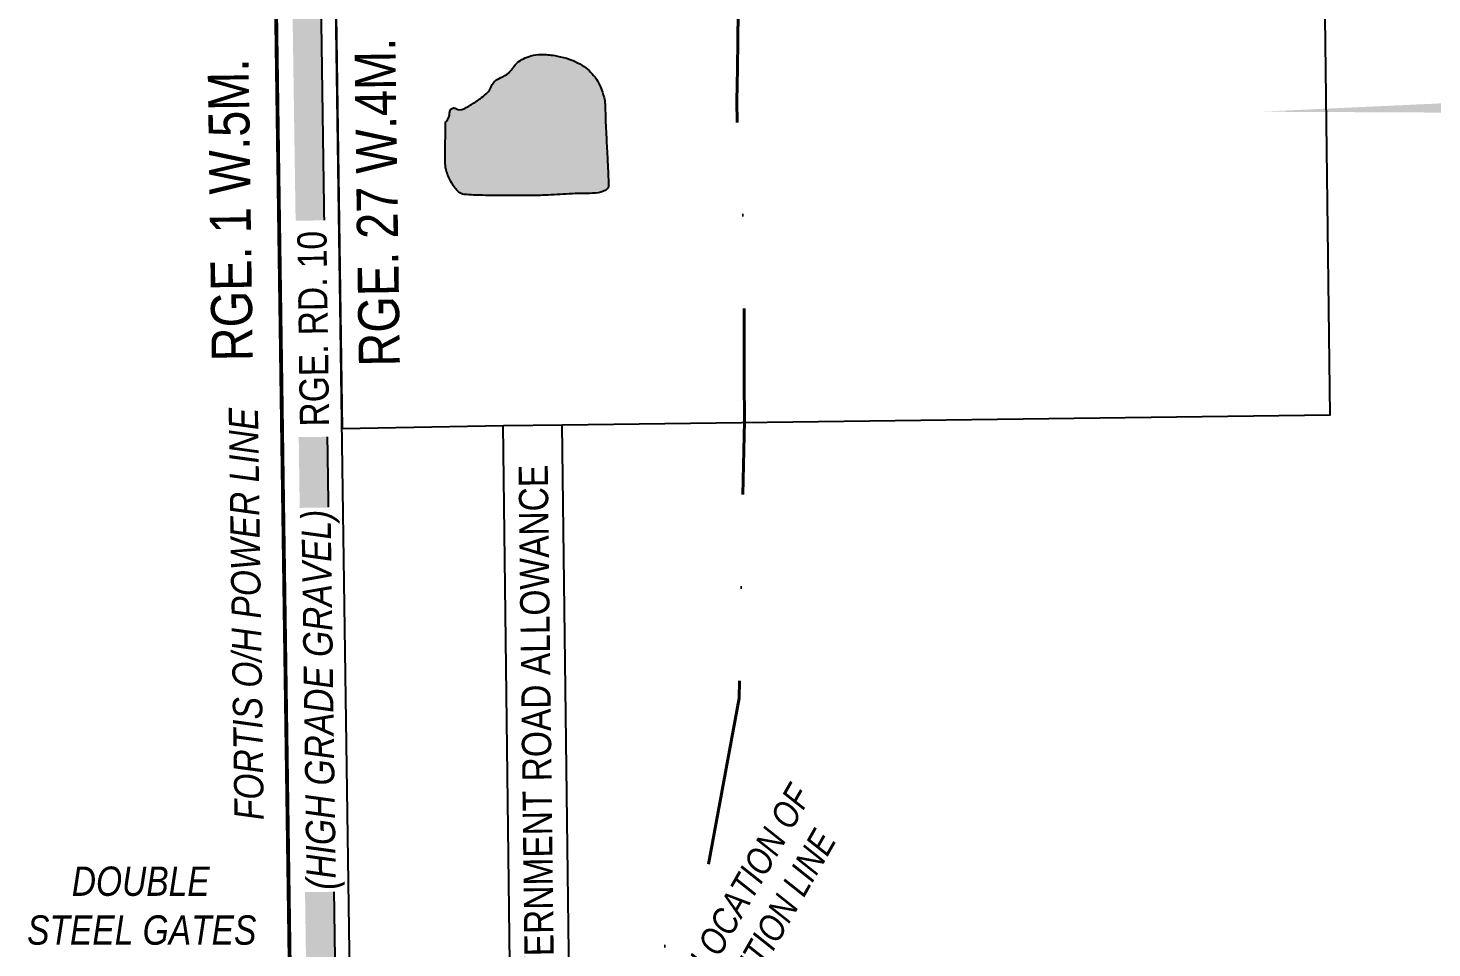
# Model space of a CAD drawing. Extents: x 57693 to 70573, y 5994359 to 6008381.
# Drawn here: x 65042.4 to 65521.5, y 5999644.8 to 5999958.8 of the extents above; entities that cross this region are included whole.
import ezdxf
from ezdxf.enums import TextEntityAlignment as Align

# ---------------------------------------------------------------- set-up
doc = ezdxf.new("R2010")
doc.units = 0
doc.header["$LTSCALE"] = 5
doc.linetypes.add('DASHDOT', pattern=[25.4, 12.7, -6.35, 0, -6.35])
for name, color, linetype in [('AS-OWNER', 7, 'Continuous'), ('AS-POWER', 104, 'foc-POWER'), ('AS-POWER-T', 104, 'Continuous'), ('AS-ROADS', 254, 'Continuous'), ('AS-TELEPHONE', 224, 'foc-TEL'), ('D-TXT', 6, 'Continuous'), ('L-ROAD-T', 7, 'Continuous'), ('L-SEC', 7, 'Continuous'), ('L-TITLEDB', 4, 'Continuous'), ('T-WATER', 160, 'Continuous'), ('T-WATER-H', 133, 'Continuous')]:
    doc.layers.add(name, color=color, linetype=linetype)
doc.layers.add('AS-RECON EXISTING', color=151, linetype='DASHDOT', lineweight=40)
doc.layers.add('T-TEXT', color=48, linetype='Continuous', lineweight=18)
doc.styles.add('175L', font='ARIALN.TTF', dxfattribs={"height": 10})
doc.styles.add('80', font='ARIALN.TTF', dxfattribs={"height": 10})
doc.styles.add('80L', font='ARIALN.TTF', dxfattribs={"height": 10})
doc.styles.add('80LS', font='ARIALNI.TTF', dxfattribs={"height": 10})
doc.styles.add('foc-LtypeFont', font='ARIALN.TTF', dxfattribs={"height": 7.349999999999999})
doc.linetypes.add('foc-POWER', pattern='A,6,-1,["P",foc-LtypeFont,S=0.2,R=0,X=-0.625,Y=-0.75],-1.239999999999999,4', length=12.24)
doc.linetypes.add('foc-POWER-NOLINE', pattern='A,0,-4,["P",foc-LtypeFont,S=0.2,R=0,X=-0.625,Y=-0.75],-8.24', length=12.24)
doc.linetypes.add('foc-TEL', pattern='A,2,-1,["T",foc-LtypeFont,S=0.2,R=0,X=-0.425,Y=-0.75],-1.239999999999999,8', length=12.24)

# ---------------------------------------------------------------- blocks, each defined once
blk = doc.blocks.new('*U432')
h = blk.add_hatch(color=59)
edge = h.paths.add_edge_path()
edge.add_line((-56.49999999999998, -37), (56.49999999999998, -37))
edge.add_arc((56.49999999999999, -30.99999999999999), 6.000000000000007, 269.9999999999999, 359.9999999999999)
edge.add_line((62.49999999999999, -31), (62.49999999999999, 29.5))
edge.add_arc((56.49999999999999, 29.49999999999999), 6.000000000000007, 6.785183320455494e-14, 90.00000000000007)
edge.add_line((56.49999999999998, 35.5), (-56.49999999999998, 35.5))
edge.add_arc((-56.49999999999999, 29.49999999999999), 6.000000000000007, 89.99999999999993, 179.9999999999999)
edge.add_line((-62.49999999999999, 29.5), (-62.49999999999999, -31))
edge.add_arc((-56.49999999999999, -30.99999999999999), 6.000000000000007, 180, 270.0000000000001)
at = {"color": 1, "flags": 128}
blk.add_lwpolyline([(-56.49999999999998, -37, 3, 3, 0), (56.49999999999998, -37, 3, 3, 0.4142135623730951), (62.49999999999999, -31, 3, 3, 0), (62.49999999999999, 29.5, 3, 0, 0.4142135623730951), (56.49999999999998, 35.5, 0, 0, 0), (-56.49999999999998, 35.5, 0, 0, 0.4142135623730951), (-62.49999999999999, 29.5, 0, 0, 0), (-62.49999999999999, -31, 0, 3, 0.4142135623730951)], format="xyseb", close=True, dxfattribs=at)
blk.add_lwpolyline([(-147.4016058554597, -3.040522004608952, 0, 7.499999999999999, 0), (-3.5011063548709e-16, -1.50272248410378e-15, 0, 0, 0)], format="xyseb", dxfattribs=at)
at = {"color": 1, "style": '80'}
blk.add_attdef('ENTER_TEXT_001', (-35.98567530695772, -4.996589358799454), '', height=10, dxfattribs=at)

msp = doc.modelspace()

# ---------------------------------------------------------------- hatches: boundary and pattern name
at = {"layer": 'T-WATER-H'}
h = msp.add_hatch(color=256, dxfattribs=at)
h.dxf.hatch_style = 1
edge = h.paths.add_edge_path()
edge.add_arc((65187.68910638477, 5999930.165282673), 1.318324389568728, 59.48628666873299, 149.7047594153366, ccw=False)
edge.add_arc((65189.79475903384, 5999933.738015908), 2.828746365192744, 239.4862871636028, 297.333590022174)
edge.add_arc((65168.24786639157, 5999975.424374985), 49.75444418221677, 297.333589562098, 299.5237710247624)
edge.add_arc((65177.4357807635, 5999959.200500976), 31.10955591915601, 299.5237703448146, 302.2936760755731)
edge.add_arc((65168.95401041955, 5999972.620614162), 46.98531939927646, 302.2936760763522, 306.8530226908666)
edge.add_arc((65182.57226592298, 5999954.451794832), 24.27930964871249, 306.8530220799708, 313.1971629499418)
edge.add_arc((65196.33967481984, 5999939.789538566), 4.16654488242867, 313.19716330256, 341.7334334542558)
edge.add_arc((65205.03248939666, 5999936.920291102), 4.987558365710632, 135.6967010916491, 161.7334324949548, ccw=False)
edge.add_arc((65205.7601579359, 5999936.210107273), 6.004348694531803, 109.8262072849067, 135.6967007928596, ccw=False)
edge.add_arc((65200.97764054049, 5999949.475019766), 8.096373842660382, 289.8262076827052, 312.055420544075)
edge.add_arc((65200.14571629423, 5999950.397169999), 9.338331572921573, 312.0554202059013, 327.2031041558597)
edge.add_arc((65214.42897301155, 5999941.193334435), 7.653490328585223, 130.4601574109086, 147.2031045742889, ccw=False)
edge.add_arc((65215.69883777901, 5999939.704418512), 9.61038254669215, 116.55090117022971, 130.4601573898481, ccw=False)
edge.add_arc((65217.54360616949, 5999936.012602663), 13.73744865713715, 104.92572768194361, 116.5509012003094, ccw=False)
edge.add_arc((65217.61389384386, 5999935.748918716), 14.01033980937134, 90.69830455440461, 104.9257276834656, ccw=False)
edge.add_arc((65217.75308383107, 5999924.32897662), 25.43113012025486, 80.15043292755058, 90.69830480477668, ccw=False)
edge.add_arc((65216.02794359485, 5999914.392739505), 35.5160156847226, 73.53266782589219, 80.15043236056698, ccw=False)
edge.add_arc((65219.85733112584, 5999927.347653586), 22.00698138427621, 65.12275194365162, 73.53266854012952, ccw=False)
edge.add_arc((65220.17929396968, 5999928.041985593), 21.24163374569212, 55.83024352119048, 65.12275125851158, ccw=False)
edge.add_arc((65223.58135203851, 5999933.053650227), 15.18434214689234, 44.83463044416061, 55.83024386127107, ccw=False)
edge.add_arc((65222.93456127741, 5999932.410582321), 16.09641375655534, 33.706312349188806, 44.83463044843381, ccw=False)
edge.add_arc((65224.28793181228, 5999933.313383685), 14.46955724508211, 21.96697613808368, 33.70631241099301, ccw=False)
edge.add_arc((65208.30471135033, 5999926.866457201), 31.70400523256571, 14.940208235492207, 21.966975931609397, ccw=False)
edge.add_arc((65228.54667386707, 5999932.267640649), 10.75383031252846, 2.8603027634734985, 14.940208220750094, ccw=False)
edge.add_arc((65095.94770876016, 5999925.642570252), 143.5181971629237, 1.1711169767386878, 2.860302764618609, ccw=False)
edge.add_arc((65378.37438322121, 5999931.416132104), 138.9674847106913, 181.1711168640012, 182.8877394975126)
edge.add_arc((67223.78639629869, 6000024.504770493), 1986.725854359664, 182.8877395081958, 183.0030403310943)
edge.add_arc((58321.0188968428, 5999557.456763657), 6928.284128251559, 2.941297330352427, 3.0030404905643877, ccw=False)
edge.add_arc((64822.73899073996, 5999891.518166822), 417.9875758300774, 2.148806969869611, 2.9412973134316758, ccw=False)
edge.add_arc((65184.24536352832, 5999905.082373906), 56.22681886436611, -0.012050770472399108, 2.1488069987532867, ccw=False)
edge.add_arc((65238.60976528501, 5999905.07093968), 1.862415905217032, 300.94805565024757, 359.9879492143358, ccw=False)
edge.add_arc((65235.68119497552, 5999909.954923232), 7.557134458150276, 272.63104735049626, 300.9480560375927, ccw=False)
edge.add_arc((65231.69715171115, 5999996.653637621), 94.34733942034052, 270.20108344467604, 272.6310470318718, ccw=False)
edge.add_arc((65232.34318903349, 5999812.574725508), 89.73270634474652, 90.20108164227507, 92.69275463080848)
edge.add_arc((65262.33530635828, 5999174.87965215), 728.1326857357336, 92.69275463100183, 93.34732305595263)
edge.add_arc((65212.51334303143, 6000026.706566476), 125.1499872398677, 271.76841661523736, 273.347322609599, ccw=False)
edge.add_arc((65215.18151028799, 5999940.286755021), 38.68899644911301, 270.0000011610601, 271.7684180371577, ccw=False)
edge.add_arc((65215.1815180765, 6004164.006703049), 4262.408944477327, 269.8315255571219, 269.9999999058446, ccw=False)
edge.add_arc((65203.41898324859, 6000163.746593552), 262.1315414888292, 268.02627622785144, 269.83152581027633, ccw=False)
edge.add_arc((65195.75259856804, 5999941.284994328), 39.53788348603386, 263.3769348491832, 268.02627566988843, ccw=False)
edge.add_arc((65191.57856957246, 5999905.33666979), 3.348042989002212, 227.8103645454788, 263.3769357999384, ccw=False)
edge.add_arc((65197.23774918125, 5999911.58014442), 11.77462529190636, 209.0644182674952, 227.8103638767304, ccw=False)
edge.add_arc((65206.94200638344, 5999916.973574049), 22.87695347133357, 198.1885626631403, 209.0644185872497, ccw=False)
edge.add_arc((65193.48463156788, 5999912.551990855), 8.711808400682754, 180.5209380291423, 198.188562489751, ccw=False)
edge.add_arc((65493.64939804004, 5999915.281189336), 308.8889820094907, 180.0000000039733, 180.5209380411473, ccw=False)
edge.add_arc((65908.12820299099, 5999915.281189285), 723.3677869604435, 179.659586447559, 179.9999999976394, ccw=False)
edge.add_arc((65891.03284224274, 5999915.382759812), 706.2721244788381, 179.1689760973114, 179.6595864497754, ccw=False)
edge.add_arc((65196.09468539428, 5999925.462921483), 11.26086449577662, 175.2828329575356, 179.1689761969908, ccw=False)
edge.add_arc((65186.03494038609, 5999926.293017621), 1.166929226042259, 140.5224534773351, 175.2828321789162, ccw=False)
edge.add_arc((65180.60743991109, 5999930.763532498), 5.864661253278209, 320.522454198276, 335.8367824018724)
edge.add_arc((65182.86979077577, 5999929.748536904), 3.385054935567509, 335.8367825946091, 359.8806900412082)
edge.add_arc((65188.42220725286, 5999929.736974789), 2.167373579638844, 149.7047591237948, 179.880689634019, ccw=False)

# ---------------------------------------------------------------- linework, layer by layer
at = {"layer": 'AS-POWER', "flags": 128}
msp.add_lwpolyline([(65134.74, 5999401.405), (65117.317, 6000631.384), (65117.317, 6000631.384), (65115.64700000023, 6000757.452)], dxfattribs=at)
at = {"layer": 'AS-RECON EXISTING', "flags": 128}
msp.add_lwpolyline([(65224.48441685897, 6000055.042572142), (65225.94914643997, 6000054.970214611), (65227.78439034693, 6000055.14663305), (65230.43617504111, 6000055.452303279), (65235.35525727418, 6000055.911433352), (65241.06814005286, 6000056.689683042), (65251.38107755908, 6000058.191555731), (65266.79351167531, 6000060.106495836), (65276.73551455702, 6000060.936978913), (65277.82018660048, 6000060.813862692), (65278.82468288083, 6000060.336038697), (65280.38936292131, 6000059.333210483), (65282.95600918564, 6000056.444957236), (65283.80567737421, 6000053.890125202), (65283.92815317614, 6000047.710984983), (65284.17267824466, 6000037.358644411), (65284.37872291316, 6000023.913234617), (65284.48446464592, 6000014.720227061), (65284.71598163515, 5999990.105694953), (65285.06216772288, 5999971.627306159), (65284.81765405322, 5999967.891071373), (65284.72099555007, 5999964.227010862), (65284.58811816049, 5999954.559455498), (65284.50412109173, 5999944.938963472), (65284.30674190519, 5999933.788379229), (65284.45775293111, 5999924.822761256), (65285.50740205167, 5999917.230361545), (65286.0631657531, 5999905.747609537), (65286.28119143318, 5999896.240046502), (65286.40797708034, 5999884.810491127), (65286.63936440802, 5999870.693040387), (65286.79275627516, 5999858.303481656), (65286.73586873818, 5999848.461799871), (65286.74169401145, 5999838.74641468), (65286.82606909036, 5999824.546476636), (65285.03688319492, 5999730.103287931), (65274.46483092432, 5999672.874018417), (65197.8778816605, 5999530.07568308)], dxfattribs=at)
at = {"layer": 'AS-ROADS', "const_width": 9.992523969999965, "flags": 128}
msp.add_lwpolyline([(65075.29890071452, 6004280.926040874), (65091.00610142198, 6002993.902749719), (65099.5047858164, 6002521.340236325), (65111.34414081521, 6001737.821167605), (65124.7566889759, 6000932.429968387), (65125.88915083523, 6000881.499930622), (65127.24813847714, 6000854.337237641), (65127.92763229795, 6000831.701683305), (65127.24813847714, 6000797.97468908), (65126.56588825826, 6000768.57936513), (65125.6599104182, 6000755.677088256), (65126.5663894215, 6000723.900518128), (65128.37834510161, 6000674.554968494), (65127.69889304441, 6000640.601625416), (65139.49681854906, 5999837.647854458), (65150.93628704918, 5999013.719338864), (65172.53366612768, 5997603.263016474), (65172.76879521248, 5997576.23822079), (65173.00392429756, 5997542.398491954), (65174.64995318295, 5997493.518857916)], dxfattribs=at)
at = {"layer": 'AS-TELEPHONE', "flags": 128}
msp.add_lwpolyline([(65152.09862469951, 5999357.564267009), (65151.95627145902, 5999367.468699599), (65151.59902226402, 5999381.693085294), (65151.23638368028, 5999392.076462792), (65150.53636662434, 5999399.08867008), (65150.63012651396, 5999407.597012184), (65139.88709670166, 6000139.734817409), (65133.69681210935, 6000574.580684022), (65133.90033256687, 6000579.422765801), (65133.60329449273, 6000594.395389291), (65133.40867300598, 6000605.408974585), (65133.101743106, 6000623.447620433), (65133.08209615268, 6000635.953237767), (65133.07847784255, 6000641.555071143), (65133.39786029367, 6000643.087990363), (65134.44501708129, 6000644.000290436), (65136.76179353025, 6000645.669109614), (65134.73992936821, 6000647.630634537), (65134.38847445997, 6000649.858147988), (65134.42991441231, 6000654.602577774), (65134.22419998665, 6000672.402351978), (65133.90324488826, 6000686.345113875), (65133.62799891196, 6000701.376659192), (65133.41904248887, 6000712.350539783), (65133.3317179344, 6000721.815044843), (65133.18862988057, 6000744.622934514), (65133.09158308021, 6000753.663351729), (65130.38280285519, 6000943.945699296), (65118.69347685733, 6001747.928298185)], dxfattribs=at)
at = {"layer": 'L-SEC', "flags": 128}
for points in [[(65136.36700000023, 5999336.08000003), (65124.856, 6000139.519)], [(65156.46989509754, 5999336.368017447), (65144.95889509777, 6000139.807017418)], [(65210.56366625641, 5999336.640261311), (65204.49966627435, 5999823.222261154)], [(65224.59666653964, 5999823.490261164), (65230.66166652041, 5999336.900261324)]]:
    msp.add_lwpolyline(points, dxfattribs=at)
at = {"layer": 'L-TITLEDB', "flags": 128}
msp.add_lwpolyline([(65145.01689509626, 6000135.789017418), (65149.54589509229, 5999822.055017552), (65204.638895815, 5999823.086017556), (65224.7358960804, 5999823.354017566), (65486.72289950014, 5999826.783017718), (65482.99889950992, 6000125.490017621), (65482.81289951011, 6000140.476017615), (65482.76365437826, 6000144.400178772), (65220.77962980456, 6000140.836530937), (65200.68178436154, 6000140.563149241), (65144.95889509777, 6000139.807017418)], close=True, dxfattribs=at)
at = {"layer": 'T-WATER', "flags": 128}
msp.add_lwpolyline([(65186.55081572573, 5999930.830319192, -0.4153308257690139), (65188.35847843916, 5999931.301029233, 0.257906877799694), (65191.0936357279, 5999931.225104184, 0.009556760363769403), (65192.76609092238, 5999932.130479552, 0.01208658224948783), (65194.05634261062, 5999932.902946083, 0.01989652740879456), (65197.13413021102, 5999935.024057304, 0.02768860925296743), (65199.19172068245, 5999936.752116854, 0.1251604445443637), (65200.29626141458, 5999938.483583446, -0.1140979627792846), (65201.46313068362, 5999940.403883619, -0.1133632309572931), (65203.72367351557, 5999941.858552586, 0.09729854830743707), (65206.40098939896, 5999943.463484474, 0.06619065130742638), (65207.99548000166, 5999945.33894439, -0.07318513172580468), (65209.46247682612, 5999947.01654917, -0.06076520414133652), (65211.40306702909, 5999948.301267141, -0.05076793732443335), (65214.00529682863, 5999949.286556957, -0.06215871366808804), (65217.44314406132, 5999949.758217988, -0.04605629655348452), (65222.10338178302, 5999949.385259004, -0.02888347310593202), (65226.09561943646, 5999948.45194198, -0.0367116629504729), (65229.11513114319, 5999947.312632136, -0.04056844783038972), (65232.10958801561, 5999945.616828072, -0.04801426026408372), (65234.34924802691, 5999943.759567396, -0.04859464476039488), (65236.32505503209, 5999941.343063097, -0.05126736285353953), (65237.70699362281, 5999938.726041719, -0.03066966884998415), (65238.93697518685, 5999935.040095315, -0.05275739661821637), (65239.28710674225, 5999932.804267189, -0.007370596885691335), (65239.43592692302, 5999928.575856009, 0.007490319318706156), (65239.58336491098, 5999924.41505767, 0.0005030947899043556), (65239.78880089181, 5999920.422294538, -0.0002694053655894894), (65240.1759229803, 5999912.96627047, -0.003457905228439409), (65240.43264462295, 5999907.190596569, -0.009428800084081814), (65240.47218114903, 5999905.070547965, -0.2634641710862545), (65239.5675326955, 5999903.473668697, -0.1241888650128125), (65236.02809995876, 5999902.405755188, -0.01060311365354116), (65232.02826945179, 5999902.306879241, 0.01087240275864431), (65228.12753436052, 5999902.208351138, 0.002856101314749368), (65219.82067220077, 5999901.770093633, -0.006889386040587762), (65216.37544564169, 5999901.616185273, -0.007716327401221552), (65215.181511072, 5999901.597758572, -0.000735108155004792), (65202.64820509023, 5999901.616185273, -0.007877050170528723), (65194.39086738555, 5999901.770567612, -0.02028935974798941), (65191.1924162725, 5999902.010970241, -0.1564463871762612), (65189.33006886475, 5999902.856017371, -0.0819775193578948), (65186.94585443856, 5999905.860117902, -0.04749052806854957), (65185.20811406146, 5999909.83264101, -0.07724262759617818), (65184.77318324962, 5999912.472783454, -0.002273024901514405), (65184.76041603055, 5999915.281189315, -0.001485335409151462), (65184.77318324962, 5999919.578936021, -0.002140694768671491), (65184.83500534592, 5999925.626244478, -0.01695812399698305), (65184.87196379388, 5999926.388982534, -0.152844579038191), (65185.13421829587, 5999927.034922962, 0.06692099499264208), (65185.95825765606, 5999928.362907356, 0.1052979379358498), (65186.25483837232, 5999929.741488035, -0.1324335233842313)], format="xyb", close=True, dxfattribs=at)

# ---------------------------------------------------------------- block references
at = {"layer": 'AS-OWNER'}
ref = msp.add_blockref('*U432', (65610.1428981205, 5999933.251825772), dxfattribs=dict(at, xscale=0.999252397, yscale=0.999252397, zscale=0.999252397, rotation=359.9999884413987))
ref.add_attrib('ENTER_TEXT_001', 'CARL LARSEN', (65570.5988177495, 5999953.499304728), dxfattribs={"layer": '0', "color": 1, "height": 9.992523969999949, "rotation": 359.9999884413987, "style": '80'})
ref.add_attrib('ENTER_TEXT_002', 'DIXIE LARSEN', (65570.75558655817, 5999936.667877327), dxfattribs={"layer": '0', "color": 1, "height": 9.992523969999949, "rotation": 359.9999884413987, "style": '80'})
ref.add_attrib('ENTER_TEXT_003', '(AS JOINT TENANTS)', (65552.27691161924, 5999919.836453685), dxfattribs={"layer": '0', "color": 1, "height": 9.992523969999949, "rotation": 359.9999884413987, "style": '80'})
ref.add_attrib('ENTER_TEXT_004', 'C. of T. 182 183 696', (65557.95138039633, 5999903.005025171), dxfattribs={"layer": '0', "color": 1, "height": 9.992523969999949, "rotation": 359.9999884413987, "style": '80'})

# ---------------------------------------------------------------- texts
at = {"layer": 'AS-POWER-T', "linetype": 'foc-POWER-NOLINE', "insert": (65112.84271886337, 5999687.943789706), "char_height": 10.00952252134804, "attachment_point": 1, "rotation": 90.81524071921683, "style": '175L'}
msp.add_mtext_dynamic_manual_height_columns('\\pi0.37947;{\\fArial Narrow|b0|i1|c0|p34;FORTIS O/H POWER LINE}', width=141.5204172034044, gutter_width=50, heights=[0], dxfattribs=at)
at = {"layer": 'AS-RECON EXISTING', "linetype": 'Continuous', "insert": (65229.4894248678, 5999574.149310621), "char_height": 8.985609305619812, "attachment_point": 1, "rotation": 60.253741276232525, "style": '80'}
msp.add_mtext_dynamic_manual_height_columns('\\pi-0.37831;{\\fArial Narrow|b0|i1|c0|p18;APPROXIMATE LOCATION OF \\P\\pi8.8004;APEX DISTRIBUTION LINE}', width=146.7459027115418, gutter_width=44.96165999999999, heights=[0], dxfattribs=at)
at = {"layer": 'D-TXT', "color": 3, "char_height": 13.98953355799995, "attachment_point": 1, "rotation": 90.81101653955209, "style": '80L'}
for s, width, insert in [('RGE. 27 W.4M.', 111.0704229195089, (65155.2939203006, 5999843.124490642)), ('RGE. 1 W.5M.', 102.1509140518417, (65105.09861145735, 5999844.933635116))]:
    msp.add_mtext_dynamic_manual_height_columns(s, width=width, gutter_width=47.5, heights=[0], dxfattribs=dict(at, insert=insert))
at = {"layer": 'L-ROAD-T', "style": '80L'}
msp.add_text('GOVERNMENT ROAD ALLOWANCE', height=9.985053529102386, rotation=90.695638466777, dxfattribs=at).set_placement((65215.91674836588, 5999713.100645456), align=Align.MIDDLE_CENTER)
at = {"layer": 'T-TEXT', "insert": (65041.57911320564, 5999672.569958362), "char_height": 9.992523970000011, "attachment_point": 1, "style": '175L'}
msp.add_mtext_dynamic_manual_height_columns('\\pi15.726;{\\fArial Narrow|b0|i1|c0|p34;DOUBLE\\P\\pi0.48486;STEEL GATES}', width=78.47653478854025, gutter_width=50, heights=[0], dxfattribs=at)

# ---------------------------------------------------------------- next in the draw order: texts
at = {"layer": 'L-ROAD-T', "insert": (65134.69167490836, 5999856.073262875), "char_height": 9.985053529102407, "width": 71.87217189967109, "attachment_point": 2, "rotation": 90.81101639873702, "style": '80L', "bg_fill": 3, "box_fill_scale": 1.1, "bg_fill_color": 256, "bg_fill_transparency": 0}
msp.add_mtext('RGE. RD. 10', dxfattribs=at)
at = {"layer": 'T-TEXT', "insert": (65136.56474138868, 5999729.422592206), "char_height": 9.992523969999995, "width": 129.1779787321202, "attachment_point": 2, "rotation": 90.81101639873702, "style": '80LS', "bg_fill": 3, "box_fill_scale": 1.1, "bg_fill_color": 256, "bg_fill_transparency": 0}
msp.add_mtext('(HIGH GRADE GRAVEL)', dxfattribs=at)

doc.saveas('drawing.dxf')
